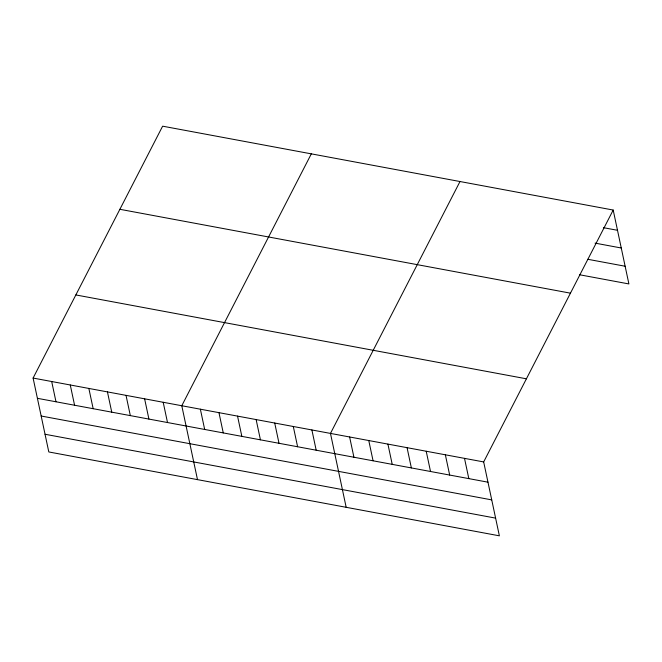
<?xml version="1.0" encoding="UTF-8"?>
<svg xmlns="http://www.w3.org/2000/svg" width="662" height="662" viewBox="0 0 662 662"><rect width="100%" height="100%" fill="white"/><g stroke="black" fill="none" stroke-linecap="round" stroke-linejoin="round"><path stroke-width="0.99" d="M613.194 210.044L483.665 461.927L499.371 535.823L48.806 451.956L33.1 378.06L162.629 126.177L613.194 210.044L628.9 283.94L579.515 274.747M311.314 153.857L181.785 405.74L197.491 479.636M459.999 181.529L330.47 433.411L346.176 507.307M603.388 227.67L617.497 230.293M595.055 243.12L621.262 248.002M587.848 259.297L625.135 266.24M119.888 209.3L570.445 293.167M75.849 294.938L526.406 378.805M33.1 378.06L483.665 461.927M37.403 398.317L487.968 482.184M41.168 416.017L491.725 499.884M45.041 434.255L495.606 518.123M464.509 458.369L468.82 478.618M445.361 454.802L449.672 475.051M426.212 451.236L430.523 471.485M407.064 447.669L411.367 467.926M387.915 444.111L392.218 464.36M368.767 440.544L373.07 460.793M349.619 436.978L353.922 457.227M311.885 429.952L316.188 450.21M293.299 426.493L297.602 446.751M274.713 423.035L279.016 443.292M256.128 419.576L260.431 439.825M237.542 416.117L241.845 436.366M218.957 412.658L223.26 432.907M200.371 409.199L204.674 429.448M163.2 402.281L167.503 422.53M144.614 398.822L148.917 419.071M126.028 395.363L130.331 415.612M107.443 391.896L111.746 412.153M88.857 388.437L93.16 408.694M70.271 384.978L74.574 405.235M51.686 381.519L55.989 401.776"/></g></svg>
